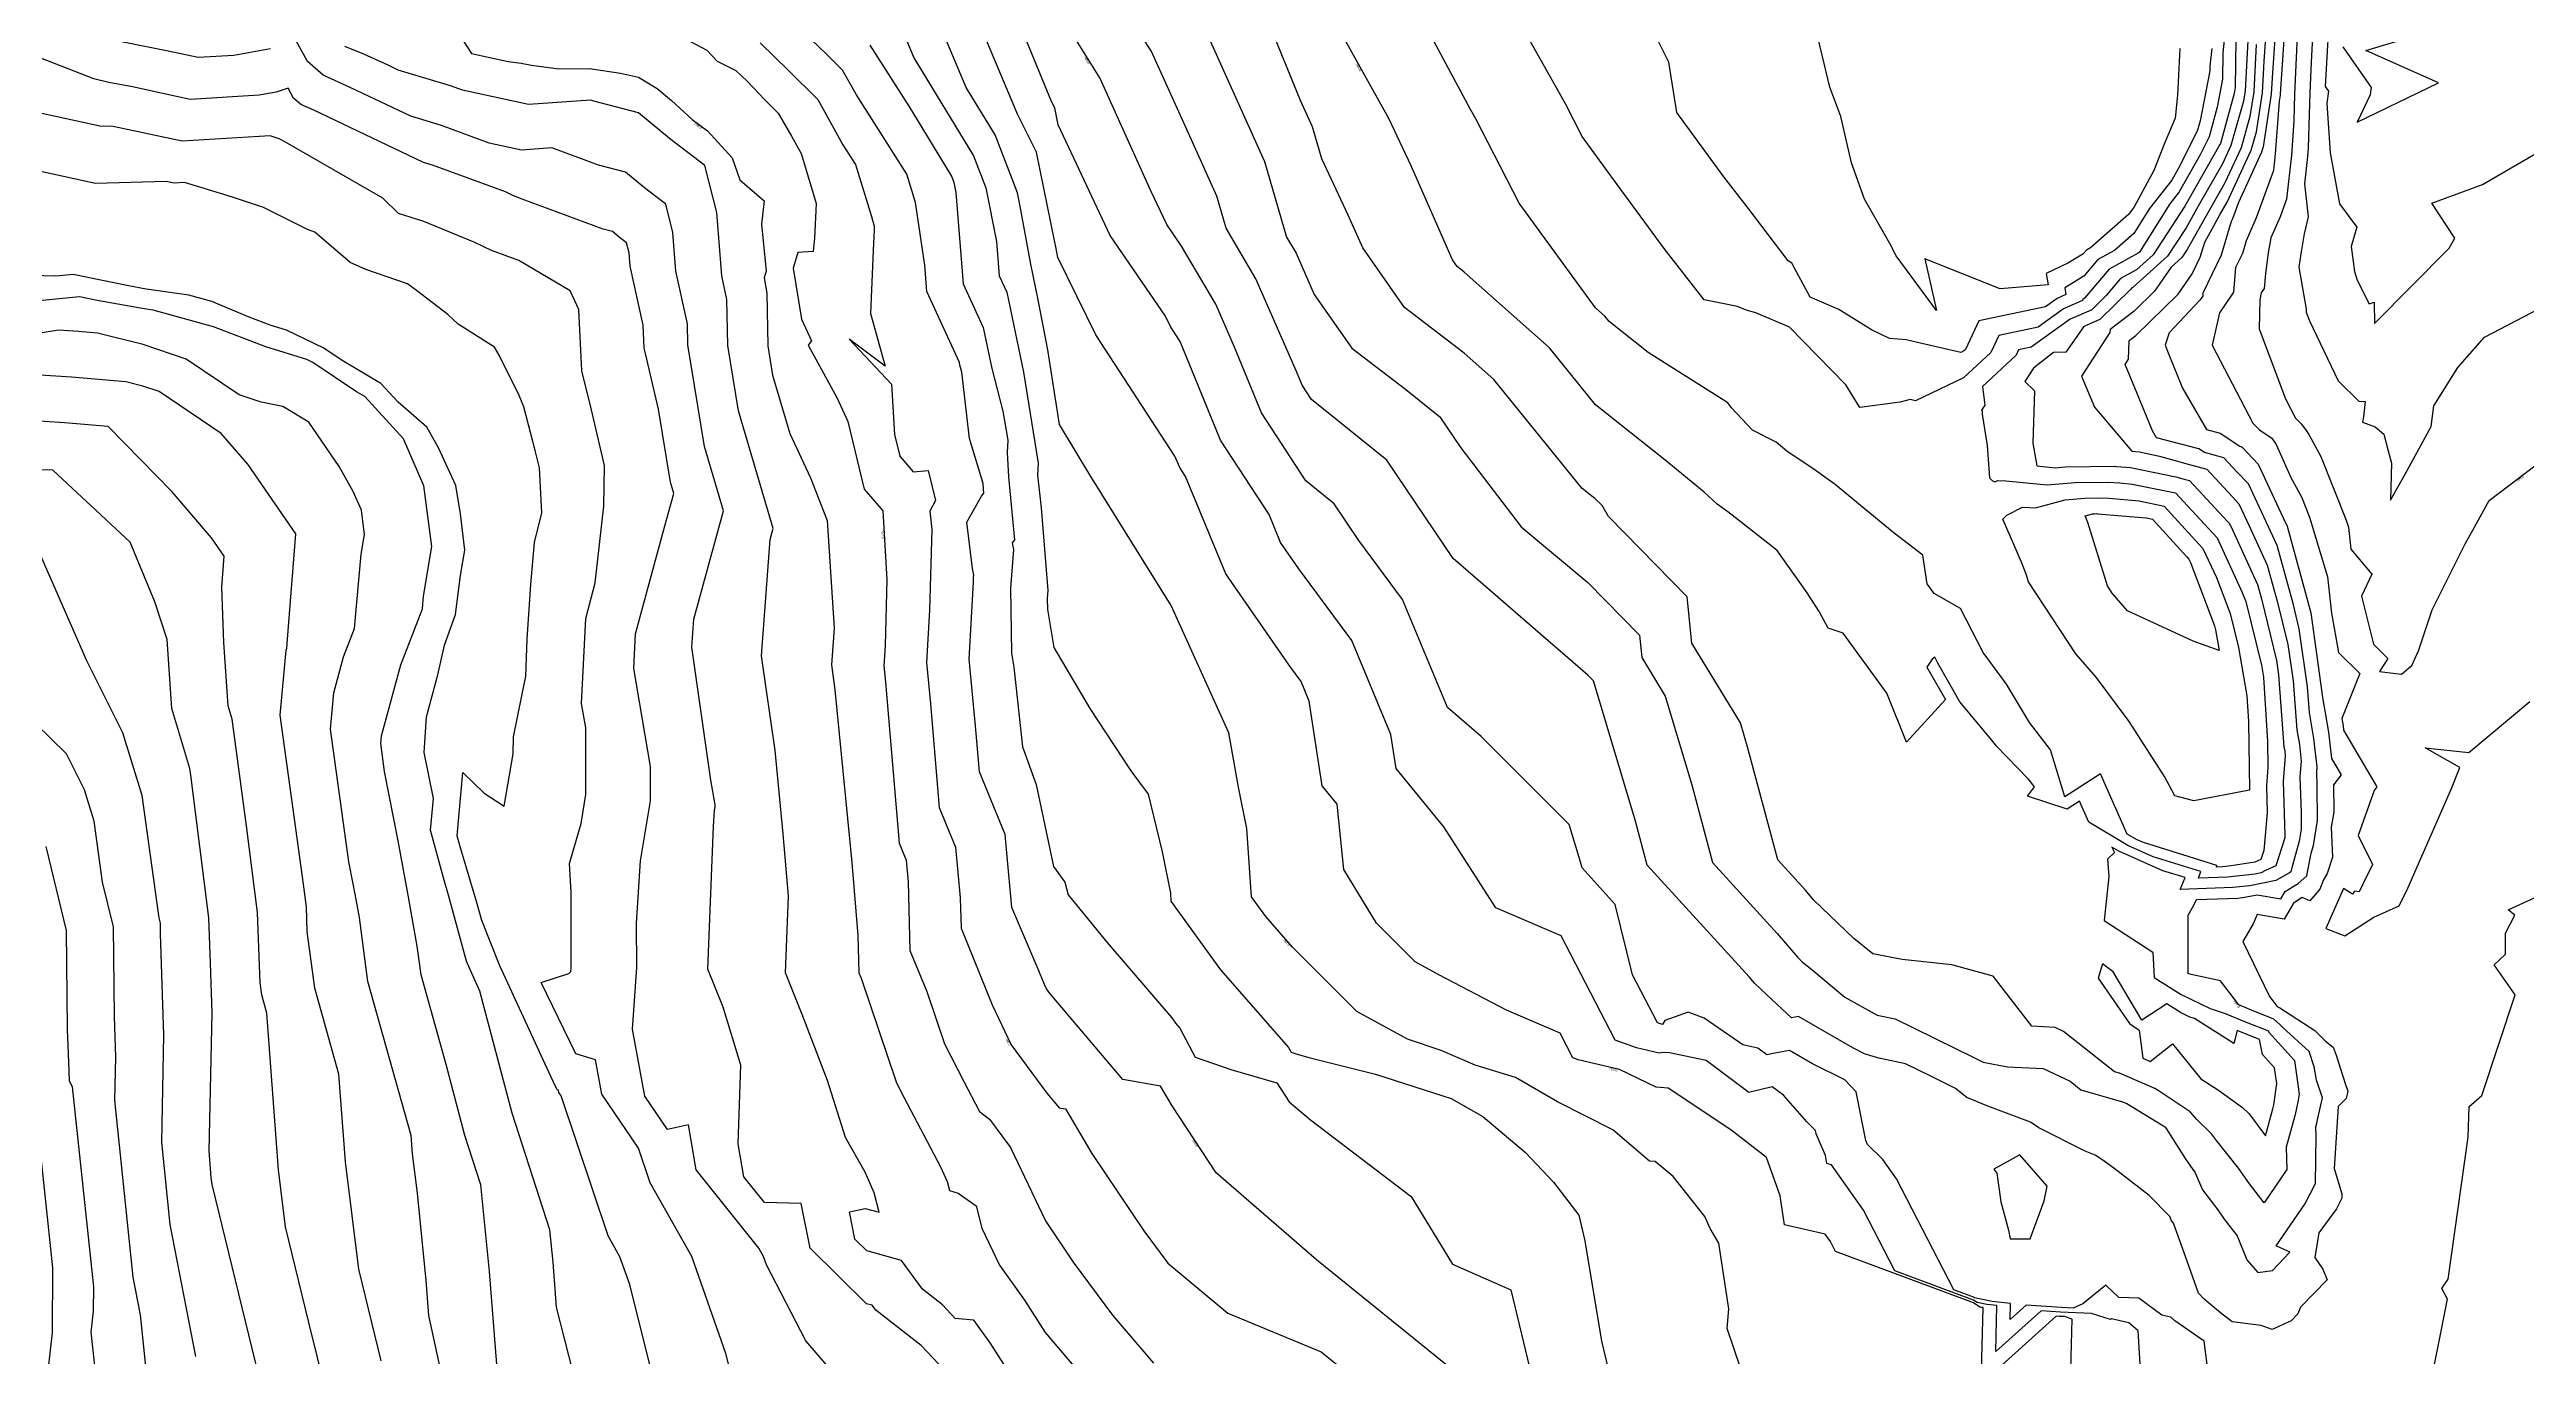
# Model space of a CAD drawing. Extents: x 1684434 to 1702565, y 997334 to 1000228.
# Drawn here: x 1699718.4 to 1700201.3, y 998888.4 to 999143.1 of the extents above; entities that cross this region are included whole.
import ezdxf

# ---------------------------------------------------------------- set-up
doc = ezdxf.new("R2010")
doc.units = 0
doc.layers.add('Default', color=7, linetype='Continuous')

msp = doc.modelspace()

# ---------------------------------------------------------------- linework, layer by layer
at = {"layer": 'Default'}
for points in [[(1700144.59, 999145.1), (1700144.49, 999135.72), (1700144.26, 999134.57), (1700142.22, 999126.96), (1700141.62, 999124.85), (1700141.51, 999124.63), (1700135.18, 999113.51), (1700134.68, 999112.61), (1700128.49, 999103.15), (1700125.23, 999100.2), (1700122.12, 999098.51), (1700119.33, 999095.18), (1700116.51, 999092.43), (1700114.02, 999091.32), (1700112.3, 999090.57), (1700104.72, 999085.11), (1700102.27, 999084.59), (1700101.78, 999083.54), (1700095.21, 999077.44), (1700095.68, 999073.83), (1700095.04, 999072.85), (1700095.16, 999072.73), (1700095.14, 999072.09), (1700096.14, 999065.97), (1700096.58, 999059.67), (1700097.17, 999059.09), (1700097.67, 999058.89), (1700098.14, 999059.12), (1700099.74, 999059.06), (1700107.85, 999058.29), (1700113.27, 999058.75), (1700119.75, 999058.85), (1700122.02, 999058.67), (1700124.4, 999058.46), (1700132.86, 999056.73), (1700134.41, 999055.04), (1700140.96, 999047.96), (1700145.87, 999037.31), (1700146.54, 999035.55), (1700149.6, 999023.15), (1700150.01, 999020.8), (1700150.79, 999008.28), (1700150.87, 999003.26), (1700150.56, 998999.65), (1700150.73, 998994.38), (1700150.06, 998987.02), (1700149.51, 998985.29), (1700148.34, 998984.76), (1700143.71, 998984.05), (1700142.01, 998983.85), (1700140.81, 998983.81), (1700140.92, 998984.08), (1700126.58, 998988.56), (1700125.35, 998989.09), (1700123.45, 998990.24), (1700118.22, 999001.99), (1700111.28, 998997.47), (1700108.49, 999006.65), (1700104.37, 999011.98), (1700099.9, 999019.46), (1700095.34, 999025.64), (1700090.96, 999034.19), (1700085.82, 999037.14), (1700084.45, 999039.02), (1700083.58, 999044.58), (1700078.01, 999048.89), (1700071.46, 999054.25), (1700066.47, 999058.34), (1700062.57, 999061.14), (1700057.05, 999064.83), (1700054.99, 999066.62), (1700050.41, 999068.93), (1700046.28, 999073.28), (1700045.55, 999074.31), (1700030.02, 999084.09), (1700022.41, 999090.14), (1700021.61, 999091.14), (1700019.78, 999092.77), (1700004.87, 999113.17), (1699996.44, 999129.61), (1699995.4, 999131.46), (1699979.1, 999161.9)], [(1700142.93, 999150.39), (1700142.05, 999142.49), (1700142, 999137.37), (1700140.95, 999131.91), (1700139.38, 999126.09), (1700137.72, 999122.74), (1700133.57, 999115.42), (1700131.74, 999113.08), (1700125.81, 999103.65), (1700125.57, 999103.44), (1700119.91, 999100.36), (1700115.12, 999094.65), (1700114.69, 999094.38), (1700114.72, 999094.23), (1700111.04, 999092.6), (1700106.1, 999089.05), (1700098.39, 999087.42), (1700096.86, 999084.12), (1700091.5, 999079.14), (1700082.14, 999074.7), (1700081.61, 999074.82), (1700081.14, 999074.93), (1700079.18, 999074.41), (1700071.31, 999073.35), (1700068.55, 999077.81), (1700057.6, 999089.01), (1700051.01, 999091.84), (1700049.14, 999092.34), (1700047.43, 999093.06), (1700040.98, 999094.37), (1700033.17, 999104.34), (1700024, 999116.86), (1700017.18, 999126.2), (1700013.92, 999132.55), (1699997.34, 999162.03)], [(1700166.1, 998938.69), (1700164.55, 998937.16), (1700163.75, 998925.06), (1700165.28, 998920.11), (1700165.27, 998919.25), (1700164.21, 998917.17), (1700160.79, 998912.55), (1700160.01, 998907.68), (1700161.55, 998905.43), (1700162.42, 998903.35), (1700157.22, 998898.06), (1700156.69, 998896.74), (1700155.39, 998895.37), (1700151.72, 998893.69), (1700149.52, 998894.46), (1700143.88, 998895.17), (1700141.6, 998896.94), (1700138.43, 998899.6), (1700137.35, 998900.74), (1700135.15, 998907.01), (1700132.46, 998914.37), (1700132.08, 998914.86), (1700131.74, 998915.69), (1700127.73, 998919.8), (1700120.8, 998925.12), (1700118.5, 998926.79), (1700117.2, 998927.68), (1700115.25, 998928.46), (1700106.23, 998932.96), (1700104.8, 998933.94), (1700104.58, 998934.11), (1700096.27, 998937.18), (1700092.14, 998938.88), (1700089.96, 998940.67), (1700085.12, 998943.05), (1700080.21, 998945.48), (1700075.37, 998946.48), (1700074.12, 998946.79), (1700072.25, 998947.42), (1700069.97, 998948.57), (1700059.36, 998954.65), (1700058.02, 998954.42), (1700053.15, 998958.88), (1700050.75, 998961.19), (1700049.73, 998962.39), (1700029.88, 998984.15), (1700027.56, 998992.76), (1700019.41, 999020.07), (1700018.3, 999021.18), (1699992, 999043.94), (1699979.12, 999063.1), (1699964.44, 999074.9), (1699962.61, 999077.71), (1699961.5, 999080.4), (1699953.56, 999098.47), (1699947.77, 999108.32), (1699945.95, 999114.56), (1699940.41, 999126.84), (1699933.19, 999142.75), (1699925.12, 999155.71)], [(1700156.94, 998939.57), (1700156.73, 998938.01), (1700156.12, 998935.31), (1700154.45, 998929.23), (1700154.58, 998924.85), (1700150.15, 998918.36), (1700147.3, 998922.04), (1700145.13, 998925.14), (1700140.83, 998930.54), (1700139.86, 998931.84), (1700136.98, 998934.61), (1700135.68, 998936.07), (1700129.64, 998940.16), (1700128.82, 998940.67), (1700121.9, 998943.65), (1700120.95, 998943.92), (1700111, 998951.77), (1700109.37, 998952.54), (1700104.81, 998952.78), (1700097.3, 998962.57), (1700089.25, 998964.72), (1700079.54, 998965.8), (1700073.84, 998966.9), (1700070.14, 998969.87), (1700062.37, 998977.37), (1700060.67, 998979.37), (1700055.34, 998985.21), (1700049.49, 999006.96), (1700048.02, 999011.89), (1700038.54, 999027.45), (1700037.62, 999036.5), (1700022.3, 999052.12), (1700021.07, 999054.29), (1700019.62, 999055.63), (1700018.75, 999056.34), (1700017.21, 999057.57), (1699999.97, 999078.82), (1699994.2, 999083.96), (1699982.55, 999092.89), (1699974.39, 999104.5), (1699971.59, 999110.86), (1699966.4, 999121.82), (1699964.58, 999128.07), (1699962.27, 999133.18), (1699954.13, 999153.14)], [(1700139.9, 999143.32), (1700139.52, 999139.87), (1700139.51, 999139.01), (1700137.63, 999129.25), (1700137.13, 999127.4), (1700133.7, 999120.45), (1700132.14, 999117.7), (1700127.81, 999112.17), (1700124.75, 999107.31), (1700120.93, 999103.97), (1700117.69, 999102.21), (1700114.96, 999098.94), (1700111.28, 999096.72), (1700111.48, 999095.4), (1700109.77, 999094.64), (1700107.48, 999092.99), (1700094.51, 999090.25), (1700091.94, 999084.7), (1700091.6, 999084.39), (1700091.02, 999084.11), (1700082.55, 999086.05), (1700080.35, 999086.56), (1700077.1, 999086.8), (1700073.59, 999088.51), (1700067.23, 999092.47), (1700061.64, 999094.89), (1700058.06, 999101.48), (1700057.34, 999101.96), (1700049.56, 999112.24), (1700044.8, 999118.3), (1700035.62, 999130.86), (1700034.07, 999140.69), (1700025.73, 999157.35)], [(1700139, 998886.83), (1700138.46, 998891.38), (1700132.71, 998895.38), (1700131.93, 998896.05), (1700130.19, 998896.45), (1700125.7, 998899.76), (1700121.79, 998899.94), (1700119.29, 998902.33), (1700114.81, 998898.69), (1700112.92, 998897.84), (1700110.65, 998897.94), (1700103.71, 998898.42), (1700100.64, 998895.65), (1700100.71, 998898.77), (1700097.1, 998899.11), (1700093.65, 998899.88), (1700093.48, 998900), (1700089.64, 998901.42), (1700078.44, 998923.06), (1700075.81, 998926.81), (1700072.82, 998929.76), (1700072.47, 998930.52), (1700070.62, 998939.98), (1700068.36, 998942.31), (1700062.11, 998945.46), (1700057.62, 998948.04), (1700054.73, 998947.54), (1700053.2, 998947.18), (1700051.44, 998948.49), (1700048.48, 998949.13), (1700040.98, 998954.37), (1700037.86, 998955.53), (1700033.31, 998953.9), (1700032.83, 998953.13), (1700031.84, 998953.47), (1700027.01, 998962.79), (1700023.63, 998976.53), (1700017.15, 998983.63), (1700016.6, 998985.66), (1700014.67, 998992.13), (1699997.47, 999009.24), (1699990.9, 999014.93), (1699982.12, 999035.96), (1699973.67, 999047.44), (1699968.83, 999054.62), (1699963.33, 999059.05), (1699954.64, 999072.36), (1699949.41, 999085.12), (1699945.73, 999093.51), (1699939.08, 999104.8), (1699936.18, 999109.03), (1699933.11, 999115.58), (1699923.12, 999137.6), (1699915.66, 999149.56)], [(1699944.32, 999145.57), (1699955.27, 999121.32), (1699959.56, 999106.56), (1699961.4, 999103.42), (1699964.94, 999095.39), (1699972.27, 999084.95), (1699982.73, 999076.94), (1699989.4, 999071.58), (1699993.5, 999065.48), (1700005.29, 999050.1), (1700018.26, 999039.29), (1700028.36, 999028.99), (1700028.8, 999024.63), (1700033.37, 999017.13), (1700038.53, 998999.86), (1700042.61, 998984.68), (1700055.2, 998970.88), (1700059.23, 998966.15), (1700060.14, 998965.27), (1700061.95, 998963.82), (1700068.41, 998958.45), (1700074.68, 998954.97), (1700078.21, 998954.23), (1700093.64, 998946.61), (1700095.37, 998945.76), (1700100.07, 998944.9), (1700107.05, 998944.53), (1700112.33, 998942.05), (1700114.42, 998940.4), (1700122.53, 998938.07), (1700123.34, 998937.72), (1700130.37, 998933.44), (1700130.74, 998933.19), (1700131.02, 998932.87), (1700134.71, 998926.99), (1700136.71, 998924.22), (1700138.08, 998920.9), (1700141.1, 998916.97), (1700142.34, 998915.21), (1700144.87, 998911.94), (1700146.74, 998907.26), (1700148.93, 998904.77), (1700151.74, 998905.15), (1700155.12, 998908.74), (1700152.47, 998909.98), (1700158.09, 998918.09), (1700160.15, 998922.12), (1700160.24, 998931.45), (1700160.19, 998933.2), (1700160.38, 998933.91), (1700160.6, 998934.87), (1700161.52, 998938.85), (1700160.31, 998942.24), (1700159.9, 998944.9), (1700158.93, 998947.86), (1700153.79, 998952.54), (1700153.13, 998953.18), (1700152.05, 998954.14), (1700147.68, 998955.89), (1700145.22, 998956.96), (1700141.61, 998961.66), (1700135.29, 998963.02), (1700135.31, 998974.43), (1700136.45, 998976.4), (1700136.93, 998977.48), (1700145.01, 998977.75), (1700146.33, 998977.91), (1700148.78, 998978.4), (1700153.38, 998977.6), (1700154.24, 998979.04), (1700155.77, 998980.01), (1700156.79, 998980.57), (1700158.43, 998982.11), (1700159.3, 998986.51), (1700159.72, 998988.01), (1700160.55, 998992.87), (1700160.47, 998999.64), (1700160.38, 999002.22), (1700160.48, 999003.37), (1700159.83, 999008.89), (1700158.95, 999013.9), (1700158.57, 999018.96), (1700156.98, 999030.26), (1700155.77, 999035.2), (1700152.67, 999046.45), (1700150.55, 999051.07), (1700147.08, 999058.47), (1700144.88, 999060.79), (1700142.29, 999063.58), (1700138.51, 999064.58), (1700137.4, 999065.3), (1700129.17, 999067.46), (1700128.38, 999068.81), (1700125.37, 999076.11), (1700123.02, 999081.77), (1700123.67, 999082.76), (1700123.8, 999086.41), (1700125.14, 999087.43), (1700133.36, 999095.48), (1700136.09, 999099.42), (1700137.68, 999102.69), (1700138.54, 999105.61), (1700141.52, 999110.9), (1700142.94, 999113.39), (1700147.62, 999123.55), (1700148.63, 999127.12), (1700149.82, 999134.67), (1700150.15, 999140.88), (1700150.71, 999149.24)], [(1700147.05, 999147.33), (1700146.4, 999135.11), (1700146.08, 999133.09), (1700143.62, 999124.41), (1700141.99, 999120.88), (1700137.29, 999112.64), (1700134.9, 999108.39), (1700131.29, 999102.87), (1700124.53, 999096.77), (1700124.33, 999096.66), (1700124.16, 999096.45), (1700118.09, 999090.53), (1700114.97, 999089.15), (1700111.45, 999084.18), (1700109.04, 999084.06), (1700105.19, 999081.05), (1700103.49, 999078.44), (1700105.34, 999076.59), (1700105.06, 999066.42), (1700105.79, 999061.97), (1700109.48, 999061.63), (1700111.36, 999061.79), (1700120.87, 999061.93), (1700121.37, 999061.89), (1700124.06, 999061.68), (1700132.94, 999059.88), (1700134.52, 999059.43), (1700135.56, 999059.15), (1700142.99, 999051.13), (1700143.36, 999050.75), (1700143.94, 999049.51), (1700148.83, 999038.86), (1700149.6, 999036.05), (1700152.56, 999024.07), (1700152.95, 999021.24), (1700154, 999007.26), (1700154.15, 999006.42), (1700154.26, 999005.5), (1700153.83, 999000.51), (1700154.19, 998989.96), (1700154.14, 998989.5), (1700152.42, 998984.05), (1700150.42, 998983.16), (1700149.57, 998982.7), (1700148.29, 998982.44), (1700143.01, 998981.82), (1700137.3, 998981.63), (1700137.81, 998982.91), (1700128.47, 998985.83), (1700123.58, 998987.98), (1700115.95, 998992.56), (1700114.13, 998996.64), (1700111.71, 998995.07), (1700104, 998997.63), (1700105.39, 998999.47), (1700104.13, 999001.01), (1700097.93, 999007.39), (1700097.07, 999008.52), (1700090.83, 999016.02), (1700086.51, 999023.52), (1700085.95, 999024.74), (1700085.38, 999024.32), (1700084.35, 999022.79), (1700088.01, 999016.44), (1700080.39, 999008.12), (1700076.55, 999017.67), (1700068.03, 999029.36), (1700065.15, 999030.36), (1700063.39, 999033.61), (1700061.07, 999037.28), (1700055.19, 999045.48), (1700047.01, 999051.91), (1700045.6, 999053.03), (1700043.52, 999054.54), (1700040.97, 999056.9), (1700033.34, 999063.08), (1700019.81, 999073.86), (1700010.79, 999084.98), (1699994.2, 999099.77), (1699992.83, 999100.82), (1699991.88, 999102.18), (1699983.84, 999120.45), (1699979.47, 999129.67), (1699968.82, 999148.77)], [(1700133.68, 999143.34), (1700133.25, 999134.25), (1700132.78, 999129.75), (1700130.63, 999124.71), (1700128.64, 999119.57), (1700124.71, 999112.34), (1700123.88, 999111.27), (1700123.69, 999110.96), (1700116.29, 999104.5), (1700115.48, 999104.06), (1700114.8, 999103.24), (1700111.88, 999101.47), (1700107.62, 999099.51), (1700108.05, 999097.27), (1700098.64, 999096.49), (1700084.01, 999102.37), (1700086.28, 999092.27), (1700078.39, 999102.95), (1700077.14, 999105.31), (1700072.19, 999114), (1700069.67, 999121.07), (1700067.59, 999130.08), (1700065.43, 999135.79), (1700062.45, 999148.29)], [(1700152.53, 999150.06), (1700151.7, 999137.65), (1700151.53, 999134.45), (1700149.91, 999124.14), (1700149.62, 999123.12), (1700145.11, 999113.34), (1700143.97, 999110.16), (1700143.73, 999109.64), (1700141.78, 999103.04), (1700138.19, 999095.67), (1700138.15, 999095.1), (1700137.57, 999094.26), (1700131.63, 999087.91), (1700130.81, 999085.54), (1700131.52, 999083.68), (1700134.2, 999077.17), (1700138.92, 999069.06), (1700141.55, 999068.37), (1700145.42, 999065.85), (1700145.66, 999065.79), (1700145.82, 999065.61), (1700148.94, 999062.33), (1700153.85, 999051.85), (1700154.59, 999050.25), (1700158.85, 999034.77), (1700159.2, 999033.36), (1700161.38, 999017.82), (1700161.42, 999017.22), (1700162.67, 999010.12), (1700163.28, 999004.95), (1700165.13, 999001.79), (1700163.66, 998999.85), (1700163.72, 998994.53), (1700163.22, 998991.6), (1700163.44, 998985.75), (1700162.43, 998982.52), (1700161.7, 998981.34), (1700160.99, 998979.49), (1700159.06, 998977.2), (1700157.56, 998977.85), (1700155.88, 998976.78), (1700154.03, 998973.68), (1700148.8, 998974.59), (1700147.99, 998972.74), (1700146, 998969.3), (1700151.15, 998958.57), (1700152.65, 998956.62), (1700152.81, 998956.55), (1700153.08, 998956.44), (1700153.16, 998956.37), (1700159.98, 998951.92), (1700162.12, 998949.86), (1700163.56, 998948.68), (1700164.14, 998947.14), (1700165.91, 998941.65), (1700166.44, 998940.16), (1700166.1, 998938.69)], [(1700154.35, 999150.88), (1700153.25, 999134.43), (1700153.23, 999134.22), (1700153.05, 999133.08), (1700152.3, 999122.79), (1700151.94, 999119.58), (1700148.6, 999110.33), (1700146.62, 999105.87), (1700145.89, 999103.39), (1700144.54, 999100.63), (1700144.15, 999095.83), (1700141.4, 999091.83), (1700140.01, 999085.54), (1700147.92, 999070.32), (1700149.22, 999069), (1700151.65, 999067.38), (1700152.47, 999066.17), (1700155.31, 999059.71), (1700157.39, 999055.94), (1700158.96, 999052), (1700162.51, 999040.39), (1700163.27, 999033.28), (1700164.61, 999025.65), (1700168.8, 999021.51), (1700165.27, 999012.74), (1700165.52, 999011.35), (1700165.62, 999010.49), (1700172.09, 998999.42), (1700171.56, 998998.73), (1700168.45, 998989.93), (1700171.23, 998984.33), (1700169.29, 998980.35), (1700168.63, 998978.97), (1700167.77, 998979.1), (1700167.35, 998978.53), (1700165.59, 998979.63), (1700162.15, 998971.86), (1700165.87, 998970.43), (1700171.53, 998974.04), (1700176.44, 998976.22), (1700178.11, 998979.68), (1700186.65, 998999.14), (1700188.28, 999003.19), (1700181.5, 999007.07), (1700190.01, 999006.1), (1700201.94, 999016.07)], [(1700159.71, 999148.13), (1700159.28, 999140.66), (1700159.01, 999134.72), (1700158.7, 999123.97), (1700158.57, 999122.29), (1700157.98, 999116.94), (1700158.73, 999110.54), (1700157.95, 999107.19), (1700157.25, 999103.31), (1700156.92, 999100.69), (1700158.35, 999092.52), (1700158.34, 999091.93), (1700158.96, 999090.26), (1700164.57, 999078.59), (1700168.6, 999074.62), (1700169.81, 999074.55), (1700169.52, 999071.52), (1700169.32, 999070.5), (1700171.79, 999069.59), (1700173.45, 999068.17), (1700174.29, 999064.94), (1700174.93, 999062.54), (1700174.78, 999055.34), (1700177.6, 999060.36), (1700182.66, 999069.68), (1700183.22, 999073.7), (1700187.89, 999081.19), (1700193.11, 999087.06), (1700208.44, 999095.06)], [(1700165.45, 999143.63), (1700170.99, 999135.76), (1700170.81, 999134.29), (1700168.28, 999128.99), (1700184.14, 999136.67), (1700169.94, 999142.97), (1700189.68, 999148.83)], [(1699761.44, 999143.24), (1699754.29, 999141.99), (1699747.34, 999141.57), (1699741.52, 999142.82), (1699731.43, 999144.81)], [(1699891.75, 998886.94), (1699888.34, 998890.56), (1699879.47, 998897.47), (1699878.79, 998898.4), (1699877.67, 998898.71), (1699866.67, 998909.53), (1699864.92, 998918.22), (1699857.78, 998918.42), (1699853.74, 998923.45), (1699852.65, 998929.87), (1699853.15, 998945.22), (1699849.71, 998956.47), (1699846.72, 998963.91), (1699847.82, 998991.75), (1699848.01, 998994.84), (1699848.13, 998995.54), (1699848.13, 998995.94), (1699847.32, 999000.77), (1699843.59, 999026.66), (1699843.99, 999032.09), (1699849.76, 999053.2), (1699846.08, 999065.76), (1699842.86, 999085.58), (1699842.77, 999089.66), (1699840.52, 999099.96), (1699839.93, 999107.45), (1699838.54, 999113), (1699834.35, 999116.19), (1699830.66, 999119.23), (1699825.41, 999120.58), (1699816.3, 999123.97), (1699810.38, 999123.55), (1699804.11, 999124.91), (1699794.83, 999128.32), (1699788.81, 999130.14), (1699777.14, 999135.68), (1699771.73, 999138.13), (1699768.65, 999140.81), (1699766.41, 999144.98)], [(1699912.57, 998874.25), (1699901.74, 998891.05), (1699898.57, 998895.48), (1699894.95, 998895.84), (1699892.5, 998898.47), (1699888.55, 998901.55), (1699884.47, 998907.13), (1699877.71, 998908.98), (1699875.39, 998911.26), (1699874.32, 998916.59), (1699877.41, 998917.29), (1699880.16, 998916.53), (1699879.15, 998920.34), (1699877.42, 998924.33), (1699873.55, 998931.09), (1699870.08, 998942.23), (1699865.09, 998955.09), (1699861.85, 998963.16), (1699862.44, 998978.12), (1699861.43, 998990.25), (1699859.85, 999006.53), (1699857.2, 999024.94), (1699858.87, 999047.67), (1699859.45, 999049.78), (1699852.71, 999072.73), (1699850.65, 999085.47), (1699850.45, 999094.44), (1699849.45, 999099.02), (1699848.48, 999111.37), (1699846.17, 999120.54), (1699839.27, 999125.8), (1699833.18, 999130.8), (1699824.51, 999133.04), (1699823.94, 999133.25), (1699811.78, 999132.4), (1699798.91, 999135.19), (1699796.59, 999136.04), (1699786.34, 999139.14), (1699784.4, 999140.07), (1699779.64, 999142.23), (1699775.94, 999143.71)], [(1699797.85, 999146.66), (1699800.66, 999142.37), (1699807.79, 999140.82), (1699810.35, 999140.48), (1699812.36, 999140.12), (1699817.69, 999139.38), (1699823.67, 999139.44), (1699829.69, 999138.54), (1699833.24, 999137.78), (1699836.87, 999135.51), (1699839.66, 999133.22), (1699843.66, 999129.52), (1699846.64, 999127.26), (1699851.44, 999122.01), (1699852.94, 999117.76), (1699857.69, 999113.64), (1699857.22, 999109.11), (1699858.1, 999099.95), (1699857.72, 999098.65), (1699858.2, 999095.67), (1699858.43, 999085.36), (1699859.35, 999079.7), (1699862.7, 999068.28), (1699866.76, 999059.67), (1699870.02, 999051.33), (1699871.33, 999030.34), (1699870.81, 999023.22), (1699871.51, 999018.34), (1699874.79, 998984.68), (1699875.97, 998970.46), (1699876.16, 998963.21), (1699876.61, 998962.12), (1699883.52, 998941.75), (1699884.95, 998938.99), (1699892.11, 998925.4), (1699893.37, 998922.5), (1699893.83, 998920.74), (1699895.55, 998920.22), (1699899.04, 998917.81), (1699900.13, 998913.44), (1699903.56, 998906.19), (1699908.44, 998899.39), (1699912.5, 998893.09), (1699924.85, 998878.6)], [(1699841.39, 999145.76), (1699846.56, 999143.01), (1699848.52, 999140.85), (1699852.18, 999139.08), (1699854.37, 999136.96), (1699857.85, 999133.32), (1699860.47, 999130.73), (1699863.03, 999126.27), (1699864.9, 999122.9), (1699866.76, 999116.85), (1699867.83, 999113.13), (1699867.53, 999106.37), (1699867.27, 999103.78), (1699864.27, 999103.6), (1699863.39, 999100.52), (1699864.99, 999090.61), (1699866.92, 999086.35), (1699866.26, 999085.51), (1699871.85, 999075.33), (1699873.79, 999071.23), (1699874.02, 999070.63), (1699877.21, 999057.47), (1699880.83, 999053.21), (1699881.65, 999039.83), (1699881.27, 999027.01), (1699881.04, 999023.02), (1699881.34, 999019.87), (1699884.02, 998988.45), (1699885.38, 998985.14), (1699885.76, 998980.94), (1699886.13, 998967.54), (1699889.4, 998959.52), (1699892.86, 998949.34), (1699896.66, 998941.99), (1699899.72, 998936.18), (1699901.63, 998934.67), (1699905.72, 998929.15), (1699912.55, 998914.86), (1699917.97, 998906.82), (1699925.59, 998896.49), (1699933.61, 998887.09)], [(1699856.9, 999144.41), (1699862.44, 999139.06), (1699868.19, 999133.39), (1699873.06, 999124.58), (1699875.53, 999120.72), (1699878.63, 999110.57), (1699879.16, 999108.7), (1699879.13, 999108.03), (1699878.94, 999103.96), (1699878.46, 999091.72), (1699881.33, 999081.43), (1699874.26, 999086.67), (1699882.53, 999077.91), (1699883.12, 999068.13), (1699884.15, 999063.9), (1699886.77, 999060.81), (1699889.65, 999061.08), (1699891.11, 999055.23), (1699889.98, 999053.18), (1699890.42, 999049.58), (1699889.96, 999033.9), (1699889.37, 999023.67), (1699890.12, 999015.61), (1699891.84, 998995.41), (1699895.03, 998987.65), (1699895.93, 998977.82), (1699896.09, 998971.87), (1699902.19, 998956.93), (1699905.84, 998949.17), (1699912.81, 998939.73), (1699915.21, 998936.9), (1699916.44, 998936.68), (1699921.58, 998927.96), (1699931.74, 998912.9), (1699936.4, 998906.6), (1699948.08, 998896.86), (1699966.32, 998889.34), (1699976.12, 998881.4)], [(1699991.55, 998886.1), (1699965.4, 998907.26), (1699945.83, 998924.19), (1699937.27, 998937.27), (1699934.99, 998941.13), (1699927.63, 998942.41), (1699913.23, 998959.41), (1699912.79, 998960), (1699912.57, 998960.49), (1699910.95, 998964.39), (1699905.96, 998975.94), (1699905.01, 998986.57), (1699904.68, 998990.16), (1699899.67, 999002.36), (1699898.9, 999011.34), (1699897.69, 999024.32), (1699898.55, 999039.3), (1699898.54, 999040.2), (1699898.58, 999040.67), (1699898.33, 999042), (1699897.24, 999051), (1699900.05, 999056.1), (1699900.53, 999056.66), (1699900.45, 999057.43), (1699900.38, 999058.59), (1699897.76, 999067.36), (1699896.23, 999080.26), (1699895.87, 999081.63), (1699895.77, 999082.13), (1699889.41, 999095.95), (1699889.01, 999101.13), (1699887.24, 999113.32), (1699885.54, 999118.86), (1699875.68, 999134.29), (1699873.01, 999139.12), (1699869.86, 999142.23), (1699866.82, 999145.16)], [(1699878.3, 999144.01), (1699885.93, 999132.07), (1699894.27, 999118.32), (1699894.71, 999117.19), (1699895.09, 999115.27), (1699896.48, 999097.48), (1699900.39, 999088.98), (1699902.07, 999080.95), (1699904.26, 999072.64), (1699905.18, 999066.98), (1699905.05, 999064.62), (1699905.36, 999059.84), (1699906.53, 999047.55), (1699906.05, 999046.99), (1699906.3, 999045.67), (1699905.72, 999038.17), (1699905.93, 999025.5), (1699906.39, 999022.74), (1699908.07, 999007.22), (1699910.72, 998999.88), (1699914.11, 998983.93), (1699916.35, 998980.87), (1699916.95, 998978.39), (1699924.49, 998969.19), (1699937.16, 998954.41), (1699937.92, 998953.36), (1699938.75, 998952.41), (1699941.73, 998946.73), (1699948.68, 998944.33), (1699957.65, 998941.78), (1699960.06, 998938.08), (1699964.19, 998934.51), (1699983.86, 998919.61), (1699991.87, 998906.39), (1700003.29, 998901.4), (1700007.39, 998884.41)], [(1699884.84, 999146.41), (1699886.9, 999141.53), (1699898.49, 999122.42), (1699900.91, 999116.2), (1699903.03, 999105.69), (1699903.55, 999099.02), (1699905.02, 999095.83), (1699908.26, 999080.27), (1699911.15, 999062.52), (1699911.02, 999060.2), (1699911.74, 999053.8), (1699913.01, 999037.72), (1699912.89, 999036.14), (1699912.93, 999034.03), (1699914.17, 999026.62), (1699921.2, 999014.71), (1699929.2, 999002.58), (1699932.55, 998997.98), (1699935.28, 998986.78), (1699936.91, 998978.74), (1699937.02, 998977.17), (1699946.7, 998963.76), (1699959.96, 998948.67), (1699960.45, 998947.73), (1699961.61, 998947.33), (1699964.13, 998946.61), (1699976.9, 998943.43), (1699989.99, 998939.25), (1699991.67, 998938.73), (1699997.84, 998935.16), (1700006.12, 998928.15), (1700011.57, 998922.39), (1700016.54, 998915.95), (1700017.69, 998910.93), (1700020.96, 998891.4), (1700023.29, 998881.74)], [(1700050.69, 998878.36), (1700045.43, 998893.86), (1700045.74, 998897.71), (1700043.79, 998910.53), (1700042.12, 998913.38), (1700041.1, 998915.67), (1700034.94, 998923.52), (1700031.39, 998926.42), (1700030.29, 998926.46), (1700023.13, 998932.59), (1700012.36, 998938.03), (1700004.2, 998942.76), (1699996.33, 998945.19), (1699989.7, 998948.06), (1699983.14, 998950.28), (1699973.27, 998955.66), (1699960.73, 998968.19), (1699955.48, 998974.17), (1699952.72, 998978), (1699951.8, 998991.35), (1699950.16, 998999.4), (1699948.29, 999009.99), (1699937.06, 999034.8), (1699921.38, 999059.92), (1699915.31, 999070.05), (1699913.04, 999084.58), (1699911.14, 999094.34), (1699909.72, 999101.29), (1699907.56, 999112.96), (1699907.11, 999115.21), (1699902.72, 999126.52), (1699897.12, 999135.74), (1699892.44, 999146.84)], [(1700112.32, 998880.91), (1700112.73, 998895.69), (1700111.2, 998896.18), (1700110.19, 998896.23), (1700109.56, 998896.27), (1700094.98, 998883.11), (1700095.35, 998897.94), (1700095.02, 998897.97), (1700094.71, 998898.04), (1700093.48, 998898.85), (1700066.58, 998908.85), (1700065.56, 998910.81), (1700064.52, 998912.29), (1700056.65, 998914.1), (1700055.81, 998919.76), (1700053.09, 998927.17), (1700046.14, 998932.59), (1700033.94, 998940.7), (1700032.43, 998940.83), (1700031.61, 998940.89), (1700024.44, 998944.35), (1700016.37, 998946.26), (1700015.38, 998946.6), (1700012.87, 998951.45), (1700002.41, 998955.92), (1699989.25, 998962.79), (1699984.6, 998965.33), (1699977.08, 998972.85), (1699970.7, 998983.33), (1699969.43, 998996.03), (1699966.47, 998999.64), (1699963.98, 999016.13), (1699962.37, 999020), (1699960.2, 999022.94), (1699947.73, 999040.94), (1699939.83, 999059.95), (1699938.72, 999061.65), (1699937.8, 999063.91), (1699922.4, 999087.55), (1699914.95, 999102.62), (1699914.54, 999104.65), (1699914.37, 999105.56), (1699910.82, 999123.16), (1699907.1, 999130.51), (1699906.77, 999131.31), (1699900.05, 999147.26)], [(1700126.06, 998884.83), (1700125.55, 998893.45), (1700123.75, 998895.01), (1700120.39, 998895.79), (1700120.16, 998895.63), (1700116.5, 998896.81), (1700110.42, 998897.08), (1700106.63, 998897.34), (1700097.81, 998889.38), (1700098.03, 998898.35), (1700096.06, 998898.54), (1700094.18, 998898.96), (1700093.48, 998899.42), (1700078.11, 998905.14), (1700072, 998916.94), (1700065.77, 998925.79), (1700064.85, 998926.01), (1700064.61, 998927.62), (1700063.41, 998930.47), (1700062.79, 998931.84), (1700062.67, 998932.43), (1700060.98, 998934.18), (1700056.41, 998939.34), (1700054.19, 998940.96), (1700049.67, 998939.88), (1700041.34, 998946.09), (1700034.21, 998947.63), (1700032.9, 998947.69), (1700032.18, 998947.55), (1700027.78, 998948.59), (1700023.61, 998950.04), (1700013.07, 998970.39), (1700000.33, 998975.83), (1699990.2, 998991.66), (1699980.91, 999003.01), (1699979.91, 999009.61), (1699972.25, 999027.98), (1699961.96, 999041.94), (1699958.4, 999047.08), (1699956.14, 999052.51), (1699946.68, 999067), (1699938.8, 999086.24), (1699936.99, 999089.01), (1699935.93, 999091.16), (1699925.15, 999106.88), (1699915.02, 999128.43), (1699914.35, 999131.76), (1699913.73, 999132.98), (1699908.44, 999145.82)], [(1700148.6, 999144.1), (1700148.11, 999134.89), (1700147.36, 999130.1), (1700145.62, 999123.98), (1700142.46, 999117.13), (1700139.4, 999111.77), (1700135.13, 999104.16), (1700134.09, 999102.59), (1700131.99, 999100.69), (1700128.77, 999096.03), (1700124.8, 999092.14), (1700120.09, 999088.57), (1700120.07, 999087.97), (1700114.51, 999079.5), (1700117.04, 999073.42), (1700124.32, 999064.83), (1700125.81, 999064.71), (1700129.76, 999063.91), (1700135.29, 999062.33), (1700138.93, 999061.37), (1700143.93, 999055.96), (1700145.22, 999054.61), (1700147.24, 999050.29), (1700150.75, 999042.66), (1700152.69, 999035.62), (1700154.77, 999027.16), (1700155.76, 999020.1), (1700156.48, 999010.58), (1700156.99, 999007.66), (1700157.37, 999004.44), (1700157.11, 999001.36), (1700157.34, 998994.48), (1700157.37, 998991.21), (1700156.98, 998988.86), (1700155.51, 998983.64), (1700155.36, 998982.9), (1700155.09, 998982.65), (1700153.59, 998981.82), (1700152.43, 998981.2), (1700147.31, 998980.17), (1700144.01, 998979.79), (1700133.79, 998979.44), (1700134.71, 998981.74), (1700130.37, 998983.1), (1700121.8, 998986.87), (1700120.46, 998987.68), (1700120.97, 998986.62), (1700119.6, 998985.37), (1700119.83, 998981.95), (1700118.96, 998973.38), (1700128.45, 998967.24), (1700128.68, 998962.3), (1700133.96, 998958.95), (1700139.62, 998956.24), (1700142.16, 998955.41), (1700142.56, 998955.24), (1700146.65, 998953.59), (1700150.96, 998951.88), (1700151, 998951.7), (1700156.02, 998946.13), (1700156.94, 998939.57)], [(1700156.66, 999147.26), (1700156.08, 999134.45), (1700155.93, 999129.27), (1700155.44, 999122.54), (1700154.49, 999113.97), (1700153.24, 999110.51), (1700151.42, 999106.41), (1700150.89, 999103.52), (1700150.39, 999099.49), (1700150.15, 999096.55), (1700149.57, 999095.71), (1700149.28, 999094.38), (1700149.18, 999088.73), (1700154.27, 999075.09), (1700156.24, 999071.28), (1700157.32, 999070.19), (1700158.19, 999069.11), (1700158.81, 999068.11), (1700161.19, 999063.81), (1700166.13, 999051.41), (1700166.55, 999050.05), (1700167.01, 999045.76), (1700171.11, 999040.87), (1700169.11, 999036.6), (1700171.48, 999027.22), (1700174.26, 999024.47), (1700172.64, 999021.89), (1700176.91, 999021.41), (1700178.89, 999023.07), (1700180.25, 999025.95), (1700182.88, 999033.92), (1700189.41, 999046.94), (1700190.82, 999049.45), (1700193.98, 999055.26), (1700208.28, 999066.12)], [(1700162.6, 999146.2), (1700162.01, 999135.96), (1700162.66, 999135.04), (1700162.38, 999132.69), (1700162.99, 999123.02), (1700164.83, 999113.06), (1700168.19, 999108.49), (1700167.12, 999104.74), (1700167.74, 999099.9), (1700168.29, 999098.21), (1700170.61, 999093.56), (1700171.59, 999093.93), (1700171.67, 999089.74), (1700186.2, 999104.41), (1700187.28, 999106.34), (1700182.8, 999113.21), (1700192.69, 999116.82), (1700207.15, 999125.19)], [(1699879.46, 998875.63), (1699865.82, 998891.49), (1699858.17, 998906.25), (1699857.58, 998907.92), (1699856.67, 998909.54), (1699844.45, 998924.78), (1699842.96, 998933.58), (1699838.88, 998932.64), (1699834.43, 998939.15), (1699832.05, 998952.19), (1699832.86, 998964.24), (1699832.83, 998972.86), (1699833.59, 998985), (1699835.54, 998996.74), (1699835.52, 999003.42), (1699832.32, 999022.51), (1699832.65, 999029.26), (1699838.35, 999050.3), (1699840.08, 999056.62), (1699839.44, 999058.79), (1699837.13, 999073.05), (1699834.6, 999083.88), (1699834.34, 999084.93), (1699834.11, 999089.41), (1699831.6, 999100.9), (1699831.39, 999103.52), (1699830.9, 999105.47), (1699829.44, 999106.59), (1699828.14, 999107.65), (1699826.3, 999108.12), (1699810.56, 999113.98), (1699808.84, 999114.61), (1699807.27, 999115.38), (1699793.06, 999120.59), (1699791.28, 999121.13), (1699769.89, 999131.29), (1699767.37, 999132.43), (1699765.94, 999133.68), (1699764.9, 999135.62), (1699762.58, 999134.81), (1699759.26, 999134.23), (1699745.8, 999133.41), (1699734.54, 999135.84), (1699729.95, 999136.74), (1699727.01, 999137.45), (1699712.84, 999142.94)], [(1699850.94, 998886.23), (1699850.24, 998889.01), (1699843.58, 998907.89), (1699835.51, 998922.24), (1699833.23, 998929.05), (1699826.05, 998939.52), (1699824.83, 998946.26), (1699821.02, 998947.39), (1699814.21, 998961.3), (1699819.63, 998963.09), (1699820.05, 998963.44), (1699820.11, 998964.2), (1699820.1, 998966), (1699820.07, 998978.94), (1699819.77, 998984.47), (1699822.01, 998992.3), (1699822.95, 998997.94), (1699822.92, 999010.91), (1699822.12, 999015.68), (1699822.92, 999032.27), (1699824.79, 999039.19), (1699826.44, 999054.11), (1699826.59, 999062.07), (1699823.99, 999073.2), (1699822.18, 999080.53), (1699821.55, 999092.49), (1699819.87, 999096.11), (1699809.87, 999102), (1699804.55, 999103.95), (1699801.3, 999105.55), (1699791.36, 999109.64), (1699786.4, 999111.18), (1699783.37, 999114.19), (1699764.42, 999125.11), (1699763.13, 999125.76), (1699761.4, 999126.29), (1699744.26, 999125.25), (1699730.47, 999128.22), (1699728.52, 999128.16), (1699726.44, 999128.61), (1699710.32, 999132.11)], [(1699835.69, 998885.76), (1699831.49, 998902.47), (1699829.59, 998907.87), (1699827.28, 998911.96), (1699818.13, 998939.24), (1699817.68, 998939.9), (1699817.6, 998940.32), (1699817.36, 998940.39), (1699816.57, 998942.02), (1699806.19, 998964.56), (1699802.67, 998973.41), (1699801.66, 998977.1), (1699798.49, 998987.57), (1699797.86, 998989.9), (1699798.97, 999002.24), (1699803.12, 998998.2), (1699807, 998995.7), (1699808.79, 999005.86), (1699808.82, 999009.19), (1699811.22, 999020.98), (1699811.52, 999028.19), (1699812.25, 999038.89), (1699812.94, 999047.09), (1699814.35, 999052.86), (1699813.9, 999061.62), (1699813.09, 999064.98), (1699810.88, 999073.5), (1699809.97, 999075.7), (1699806.06, 999083.54), (1699805.13, 999085.12), (1699798.04, 999089.58), (1699796.02, 999091.48), (1699789.91, 999096.16), (1699788.15, 999097.49), (1699780.08, 999100.28), (1699777.03, 999101.66), (1699770.11, 999107.54), (1699768.68, 999108.03), (1699759.99, 999112.44), (1699759.13, 999112.67), (1699754.08, 999114.37), (1699744.73, 999117.22), (1699742.72, 999117.09), (1699741.1, 999117.44), (1699727.38, 999117.01), (1699712.79, 999120.2)], [(1699820.45, 998885.29), (1699817.24, 998898.03), (1699816.56, 998906.78), (1699815.93, 998913.12), (1699808.55, 998935.87), (1699802.29, 998959.64), (1699800.3, 998963.98), (1699799.71, 998965.45), (1699796.2, 998978.35), (1699795.19, 998981.68), (1699792.69, 998991), (1699793.25, 998997.18), (1699791.42, 999006.1), (1699791.89, 999013.06), (1699794.12, 999021.24), (1699795.42, 999027.03), (1699797.51, 999033.02), (1699798.52, 999040.61), (1699799.33, 999045.55), (1699798.53, 999052.62), (1699797.59, 999058.14), (1699794.21, 999065.49), (1699791.92, 999069.54), (1699786.34, 999074.42), (1699782.99, 999078.07), (1699775.43, 999082.53), (1699771.84, 999084.96), (1699764.6, 999088.42), (1699761.42, 999089.41), (1699757.34, 999090.95), (1699750, 999094.03), (1699745.58, 999095.25), (1699737.25, 999096.43), (1699733.81, 999097.06), (1699722.99, 999099.28), (1699719.62, 999098.94), (1699707.85, 999099.26)], [(1699805.6, 998886.83), (1699804.18, 998904.99), (1699802.49, 998921.89), (1699799.38, 998931.51), (1699795.74, 998945.32), (1699790.83, 998962.81), (1699790.08, 998968.36), (1699788.28, 998978.31), (1699786.34, 998988.93), (1699783.72, 999002.43), (1699782.97, 999007.87), (1699783.1, 999009.36), (1699786.87, 999023.21), (1699791.07, 999034.16), (1699791.29, 999036.57), (1699792.9, 999046.27), (1699791.36, 999058.1), (1699787.38, 999067.27), (1699779.83, 999075.49), (1699778.23, 999076.43), (1699769.73, 999082.16), (1699768.53, 999082.74), (1699760.57, 999085.22), (1699750.38, 999089.07), (1699738.58, 999092.32), (1699736.83, 999092.57), (1699727.65, 999094.25), (1699724.21, 999094.96), (1699712.4, 999093.76)], [(1699796.22, 998878.5), (1699792.34, 998896.39), (1699791.81, 998903.2), (1699790.1, 998920.25), (1699789.16, 998927.91), (1699788.89, 998931.51), (1699780.47, 998961.5), (1699778.79, 998973.97), (1699778.22, 998977.14), (1699777.6, 998980.52), (1699776.76, 998984.82), (1699773.17, 999010.65), (1699773.81, 999017.73), (1699775.72, 999024.75), (1699777.85, 999030.3), (1699779.17, 999044.76), (1699779.81, 999048.63), (1699779.19, 999053.36), (1699777.61, 999057.01), (1699774.85, 999061.9), (1699768.91, 999070.51), (1699763.89, 999073.55), (1699759.65, 999074.42), (1699755.37, 999075.84), (1699745.06, 999082.78), (1699736.67, 999085.62), (1699727.73, 999087.88), (1699724.04, 999088.2), (1699720.13, 999088.43), (1699709.83, 999086.73)], [(1699783.06, 998887.6), (1699779.96, 998900.1), (1699778.66, 998905.43), (1699776.08, 998926.36), (1699774.81, 998943.43), (1699770.11, 998960.19), (1699768.62, 998971.25), (1699768.46, 998976.03), (1699767.71, 998981.89), (1699766.18, 998993.19), (1699763.37, 999013.42), (1699764.52, 999026.09), (1699764.57, 999026.29), (1699764.63, 999026.44), (1699764.79, 999028.23), (1699766.41, 999048.74), (1699757.02, 999062.3), (1699751.86, 999068.33), (1699739.74, 999076.48), (1699736.61, 999077.54), (1699733.28, 999078.39), (1699722.66, 999079.3), (1699711.41, 999079.97)], [(1699774.05, 998874.32), (1699768.92, 998895.03), (1699764.37, 998913.69), (1699763, 998924.81), (1699760.74, 998955.34), (1699759.75, 998958.88), (1699759.43, 998961.21), (1699758.96, 998974.97), (1699756.81, 998991.81), (1699754, 999012.64), (1699753.23, 999015.25), (1699752.39, 999027.54), (1699751.95, 999038.34), (1699752.43, 999044.38), (1699749.94, 999047.97), (1699742.29, 999056.91), (1699729.84, 999069.66), (1699721.28, 999070.4), (1699713.38, 999070.87)], [(1699760.04, 998881.21), (1699757.87, 998889.97), (1699750.08, 998921.96), (1699749.92, 998923.26), (1699749.53, 998928.51), (1699750.09, 998955.36), (1699749.77, 998965.16), (1699749.47, 998973.91), (1699745.91, 999001.73), (1699745.73, 999003.04), (1699742.24, 999014.72), (1699741.33, 999028.15), (1699738.9, 999035.47), (1699734.08, 999047.13), (1699719.06, 999061.18), (1699712.9, 999061.23)], [(1700147.28, 998998.8), (1700136.45, 998996.69), (1700132.69, 998997.66), (1700130.73, 999001.45), (1700123.79, 999012.18), (1700117.37, 999020.84), (1700113.44, 999025.34), (1700104.18, 999039.42), (1700103.73, 999040.91), (1700102.84, 999043.23), (1700099.18, 999051.58), (1700099.94, 999052.39), (1700103.04, 999053.93), (1700105.53, 999053.83), (1700111.31, 999055.39), (1700115.18, 999055.71), (1700118.62, 999055.76), (1700119.83, 999055.67), (1700125.78, 999055.15), (1700130.61, 999054.16), (1700134.72, 999049.64), (1700138.2, 999045.88), (1700140.81, 999040.23), (1700143.51, 999033.2), (1700145.14, 999026.61), (1700146.77, 999017.2), (1700147.09, 999012.19), (1700147.28, 998998.8)], [(1700141.38, 999026.04), (1700136.29, 999027.84), (1700123.5, 999033.76), (1700120.49, 999037.21), (1700119.56, 999038.62), (1700115.75, 999050.94), (1700115.24, 999052.26), (1700116.64, 999052.64), (1700117.09, 999052.67), (1700117.5, 999052.68), (1700117.64, 999052.67), (1700127.16, 999051.84), (1700128.36, 999051.59), (1700135.04, 999044.25), (1700135.45, 999043.81), (1700135.75, 999043.15), (1700140.48, 999030.85), (1700140.67, 999030.07), (1700141.38, 999026.04)], [(1699746.9, 998888.42), (1699741.91, 998914.16), (1699740.26, 998930.18), (1699740.7, 998951.05), (1699740.05, 998970.84), (1699740.02, 998972.9), (1699739.78, 998973.92), (1699736.44, 998997.75), (1699732.65, 999009.97), (1699725.64, 999024), (1699714.89, 999048.6)], [(1699737.7, 998881.49), (1699736.1, 998896.54), (1699734.67, 998903.89), (1699731.13, 998938.38), (1699731.31, 998946.74), (1699731.05, 998954.66), (1699730.85, 998972.18), (1699728.74, 998980.86), (1699727.07, 998992.78), (1699725.18, 998998.88), (1699721.68, 999005.9), (1699712.59, 999014.8)], [(1699728.17, 998877.73), (1699726.52, 998893.19), (1699726.97, 998897.28), (1699727.01, 998902.01), (1699722.84, 998940.95), (1699722.27, 998942.09), (1699722.15, 998945.79), (1699721.89, 998952.23), (1699721.67, 998971.46), (1699717.71, 998987.8)], [(1700182.5, 998882.6), (1700185.87, 998899.61), (1700184.76, 998901.68), (1700185.99, 998903.49), (1700189.88, 998931.15), (1700190.11, 998937.15), (1700192.58, 998939.26), (1700199.09, 998958.93), (1700195, 998964.78), (1700197.2, 998966.84), (1700197.19, 998970.89), (1700198.97, 998974.41), (1700197.68, 998975.48), (1700209.23, 998980.7)], [(1700152.16, 998944.7), (1700149.83, 998947.28), (1700149.2, 998950.21), (1700144.88, 998951.93), (1700144.19, 998949.42), (1700136.57, 998954.26), (1700135.62, 998954.57), (1700133.81, 998955.43), (1700131.13, 998957.14), (1700126.31, 998953.96), (1700120.69, 998963.41), (1700118.61, 998964.97), (1700117.77, 998962.14), (1700123.87, 998953.34), (1700125.78, 998952.02), (1700126.47, 998946.56), (1700127.92, 998945.94), (1700132.28, 998949.34), (1700137.78, 998942.56), (1700141.2, 998940.3), (1700145.91, 998936.96), (1700147.21, 998935.71), (1700150.4, 998931.44), (1700151.85, 998936.7), (1700152.03, 998937.47), (1700152.59, 998941.65), (1700152.16, 998944.7)], [(1699717.76, 998882.18), (1699718.95, 998893.11), (1699719.06, 998905.7), (1699716.22, 998932.22)], [(1700107.8, 998921.6), (1700102.47, 998927.73), (1700097.45, 998924.91), (1700098.04, 998924.16), (1700098.81, 998918.59), (1700100.26, 998913.04), (1700100.63, 998911.37), (1700104.51, 998911.36), (1700107.26, 998918.78), (1700107.8, 998921.6)]]:
    msp.add_lwpolyline(points, dxfattribs=at)

# ---------------------------------------------------------------- texts
for s, rotation, p in [(' 765.0', 301.9406, (1699919.88, 999141.84)), (' 769.0', 299.1577, (1699972.87, 999140.49)), (' 756.0', 322.7086, (1699843.81, 999128.78)), (' 764.0', 37.2059, (1700199.3, 999058.67)), (' 757.0', 273.5204, (1699880.54, 999049.65)), (' 762.0', 311.3013, (1699958.66, 998969.79)), (' 767.0', 307.5283, (1700143.96, 998957.79)), (' 758.0', 295.1414, (1699904.57, 998950.68)), (' 763.0', 346.6698, (1700022.13, 998944.38)), (' 759.0', 303.1785, (1699940.92, 998930.78))]:
    msp.add_text(s, height=0.5, rotation=rotation, dxfattribs=at).set_placement(p)

doc.saveas('drawing.dxf')
